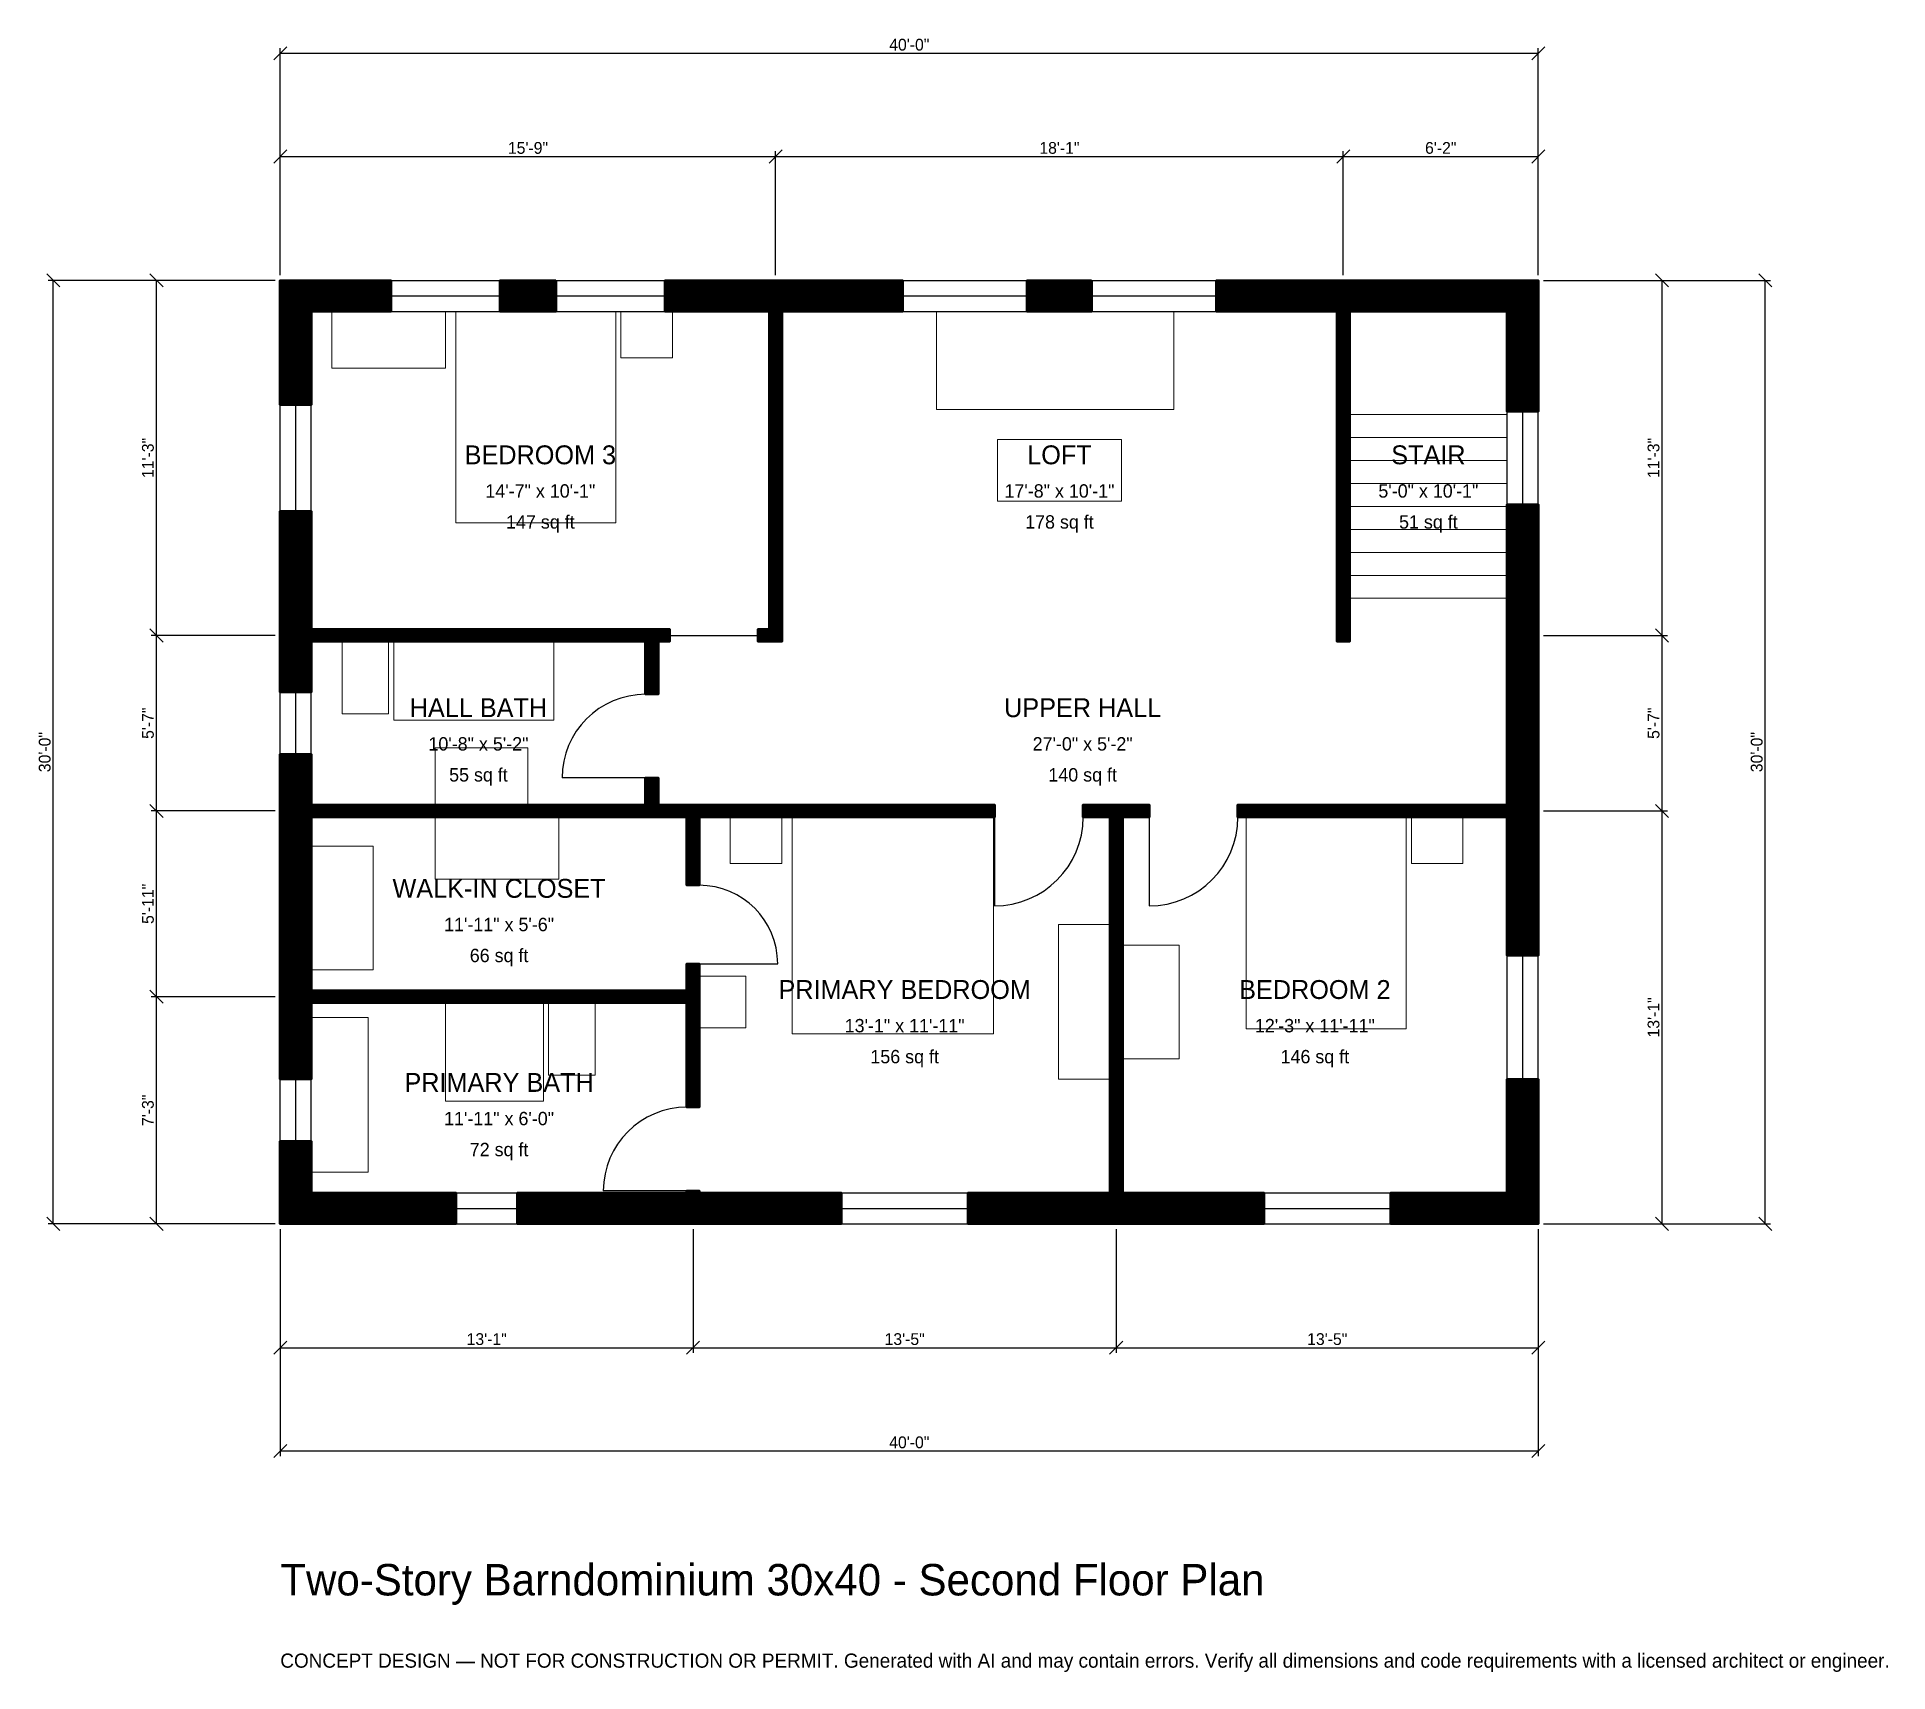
# Model space of a CAD drawing. Header units: inches. Extents: x -93 to 613, y -171 to 453.
import ezdxf
from ezdxf.enums import TextEntityAlignment as Align

# ---------------------------------------------------------------- set-up
doc = ezdxf.new("R2010")
doc.units = ezdxf.units.IN
doc.header["$MEASUREMENT"] = 0
for name, color, linetype, lineweight in [('A-ANNO-DIMS', 1, 'Continuous', 13), ('A-ANNO-TEXT', 7, 'Continuous', 18), ('A-AREA-IDEN', 7, 'Continuous', 18), ('A-DOOR', 2, 'Continuous', 25), ('A-FLOR-FIXT', 9, 'Continuous', 13), ('A-FLOR-STRS', 3, 'Continuous', 18), ('A-FURN', 9, 'Continuous', 13), ('A-GLAZ', 4, 'Continuous', 25), ('A-WALL', 7, 'Continuous', 50), ('A-WALL-PATT', 8, 'Continuous', 13)]:
    doc.layers.add(name, color=color, linetype=linetype, lineweight=lineweight)
doc.dimstyles.new('PLAN', dxfattribs={"dimtxt": 4.5, "dimasz": 3, "dimexe": 2, "dimexo": 2, "dimgap": 1, "dimtad": 1, "dimdec": 0, "dimlunit": 4, "dimtsz": 2.5, "dimcen": 2.5, "dimclrd": 1, "dimclre": 1, "dimazin": 3, "dimtfac": 1, "dimtmove": 0, "dimatfit": 3})

msp = doc.modelspace()

# ---------------------------------------------------------------- hatches: boundary and pattern name
at = {"layer": 'A-WALL-PATT'}
h = msp.add_hatch(dxfattribs=at)
h.set_pattern_fill('ANSI31', color=8, scale=0.8)
h.paths.add_polyline_path([(151.5748, 0), (90.5512, 0), (90.5512, 11.811), (151.5748, 11.811), (155.1181, 11.811), (155.1181, 12.5984), (159.8425, 12.5984), (159.8425, 11.811), (163.3858, 11.811), (213.9764, 11.811), (213.9764, 0), (163.3858, 0), (159.8425, 0), (159.8425, 0), (155.1181, 0), (155.1181, 0), (151.5748, 0)])
h.paths.add_polyline_path([(11.811, 0), (11.811, 0), (0, 0), (0, 0), (0, 0), (0, 11.811), (0, 11.811), (0, 31.4961), (11.811, 31.4961), (11.811, 11.811), (66.9291, 11.811), (66.9291, 0), (11.811, 0)])
h.paths.add_polyline_path([(0, 80.7087), (0, 84.252), (0, 84.252), (0, 88.9764), (0, 88.9764), (0, 92.5197), (0, 151.5748), (0, 155.1181), (0, 155.1181), (0, 159.8425), (0, 159.8425), (0, 163.3858), (0, 179.1339), (11.811, 179.1339), (11.811, 163.3858), (11.811, 159.8425), (139.3701, 159.8425), (139.3701, 170.0787), (144.0945, 170.0787), (144.0945, 159.8425), (155.1181, 159.8425), (159.8425, 159.8425), (272.4409, 159.8425), (272.4409, 155.1181), (159.8425, 155.1181), (159.8425, 129.1339), (155.1181, 129.1339), (155.1181, 155.1181), (144.0945, 155.1181), (139.3701, 155.1181), (11.811, 155.1181), (11.811, 151.5748), (11.811, 92.5197), (11.811, 88.9764), (155.1181, 88.9764), (155.1181, 99.2126), (159.8425, 99.2126), (159.8425, 88.9764), (159.8425, 84.252), (159.8425, 44.4882), (155.1181, 44.4882), (155.1181, 84.252), (11.811, 84.252), (11.811, 80.7087), (11.811, 55.1181), (0, 55.1181), (0, 80.7087)])
h.paths.add_polyline_path([(0, 218.5039), (0, 222.0472), (0, 222.0472), (0, 226.7717), (0, 226.7717), (0, 230.315), (0, 271.8504), (11.811, 271.8504), (11.811, 230.315), (11.811, 226.7717), (139.3701, 226.7717), (144.0945, 226.7717), (148.4252, 226.7717), (148.4252, 222.0472), (144.0945, 222.0472), (144.0945, 201.9685), (139.3701, 201.9685), (139.3701, 222.0472), (11.811, 222.0472), (11.811, 218.5039), (11.811, 202.7559), (0, 202.7559), (0, 218.5039)])
h.paths.add_polyline_path([(0, 348.0315), (0, 348.0315), (0, 359.8425), (0, 359.8425), (0, 359.8426), (11.811, 359.8426), (11.811, 359.8425), (42.126, 359.8425), (42.126, 348.0315), (11.811, 348.0315), (11.811, 312.4016), (0, 312.4016), (0, 348.0315)])
h.paths.add_polyline_path([(105.1181, 359.8425), (105.1181, 348.0315), (83.8583, 348.0315), (83.8583, 359.8425), (105.1181, 359.8425)])
h.paths.add_polyline_path([(183.0709, 359.8425), (186.6142, 359.8425), (186.6142, 359.8426), (191.3386, 359.8426), (191.3386, 359.8425), (194.8819, 359.8425), (237.336, 359.8425), (237.336, 348.0315), (194.8819, 348.0315), (191.3386, 348.0315), (191.3386, 226.7717), (191.3386, 222.0472), (186.6142, 222.0472), (182.2835, 222.0472), (182.2835, 226.7717), (186.6142, 226.7717), (186.6142, 348.0315), (183.0709, 348.0315), (146.8504, 348.0315), (146.8504, 359.8425), (183.0709, 359.8425)])
h.paths.add_polyline_path([(309.5144, 359.8425), (309.5144, 348.0315), (284.9738, 348.0315), (284.9738, 359.8425), (309.5144, 359.8425)])
h.paths.add_polyline_path([(399.6063, 359.8425), (403.1496, 359.8425), (403.1496, 359.8426), (407.874, 359.8426), (407.874, 359.8425), (411.4173, 359.8425), (468.1102, 359.8425), (468.1102, 359.8426), (479.9213, 359.8426), (479.9213, 359.8425), (479.9213, 359.8425), (479.9213, 348.0315), (479.9213, 348.0315), (479.9213, 309.8425), (468.1102, 309.8425), (468.1102, 348.0315), (411.4173, 348.0315), (407.874, 348.0315), (407.874, 222.0472), (403.1496, 222.0472), (403.1496, 348.0315), (399.6063, 348.0315), (357.1522, 348.0315), (357.1522, 359.8425), (399.6063, 359.8425)])
h.paths.add_polyline_path([(479.9213, 218.5039), (479.9213, 218.5039), (479.9213, 163.3858), (479.9213, 159.8425), (479.9213, 159.8425), (479.9213, 155.1181), (479.9213, 155.1181), (479.9213, 151.5748), (479.9213, 102.3622), (468.1102, 102.3622), (468.1102, 151.5748), (468.1102, 155.1181), (365.3543, 155.1181), (365.3543, 159.8425), (468.1102, 159.8425), (468.1102, 163.3858), (468.1102, 230.315), (468.1102, 230.315), (468.1102, 274.4094), (479.9213, 274.4094), (479.9213, 218.5039)])
h.paths.add_polyline_path([(479.9213, 11.811), (479.9213, 11.811), (479.9213, 0), (479.9213, 0), (479.9213, 0), (468.1102, 0), (468.1102, 0), (423.622, 0), (423.622, 11.811), (468.1102, 11.811), (468.1102, 55.1181), (479.9213, 55.1181), (479.9213, 11.811)])
h.paths.add_polyline_path([(324.8031, 0), (321.2598, 0), (321.2598, 0), (316.5354, 0), (316.5354, 0), (312.9921, 0), (262.4016, 0), (262.4016, 11.811), (312.9921, 11.811), (316.5354, 11.811), (316.5354, 155.1181), (306.2992, 155.1181), (306.2992, 159.8425), (316.5354, 159.8425), (321.2598, 159.8425), (331.4961, 159.8425), (331.4961, 155.1181), (321.2598, 155.1181), (321.2598, 11.811), (324.8031, 11.811), (375.1969, 11.811), (375.1969, 0), (324.8031, 0)])

# ---------------------------------------------------------------- linework, layer by layer
at = {"layer": 'A-DOOR'}
for p, q in [((148.4252, 224.4094), (182.2835, 224.4094)), ((139.3701, 170.0787), (107.4803, 170.0787)), ((272.4409, 155.1181), (272.4409, 121.2598)), ((331.4961, 155.1181), (331.4961, 121.2598)), ((159.8425, 99.2126), (189.7638, 99.2126)), ((155.1181, 12.5984), (123.2283, 12.5984))]:
    msp.add_line(p, q, dxfattribs=at)
for centre, radius, start, end in [((139.3701, 170.0787), 31.8898, 90, 180), ((272.4409, 155.1181), 33.8583, 270, 360), ((331.4961, 155.1181), 33.8583, 270, 360), ((159.8425, 99.2126), 29.9213, 0, 90), ((155.1181, 12.5984), 31.8898, 90, 180)]:
    msp.add_arc(centre, radius, start, end, dxfattribs=at)
at = {"layer": 'A-FLOR-FIXT'}
for points in [[(23.622, 194.4882), (41.3386, 194.4882), (41.3386, 222.0472), (23.622, 222.0472)], [(43.3071, 192.126), (104.3307, 192.126), (104.3307, 222.0472), (43.3071, 222.0472)], [(59.0551, 159.8425), (94.4882, 159.8425), (94.4882, 181.4961), (59.0551, 181.4961)], [(11.811, 19.685), (33.4646, 19.685), (33.4646, 78.7402), (11.811, 78.7402)], [(62.9921, 46.8504), (100.3937, 46.8504), (100.3937, 84.252), (62.9921, 84.252)], [(102.3622, 56.6929), (120.0787, 56.6929), (120.0787, 84.252), (102.3622, 84.252)]]:
    msp.add_lwpolyline(points, close=True, dxfattribs=at)
at = {"layer": 'A-FLOR-STRS'}
for p, q in [((407.874, 308.6614), (468.1102, 308.6614)), ((407.874, 299.9016), (468.1102, 299.9016)), ((407.874, 291.1417), (468.1102, 291.1417)), ((407.874, 282.3819), (468.1102, 282.3819)), ((407.874, 273.622), (468.1102, 273.622)), ((407.874, 264.8622), (468.1102, 264.8622)), ((407.874, 256.1024), (468.1102, 256.1024)), ((407.874, 247.3425), (468.1102, 247.3425)), ((407.874, 238.5827), (468.1102, 238.5827))]:
    msp.add_line(p, q, dxfattribs=at)
at = {"layer": 'A-FURN'}
for points in [[(19.685, 326.378), (62.9921, 326.378), (62.9921, 348.0315), (19.685, 348.0315)], [(66.9291, 267.3228), (127.9528, 267.3228), (127.9528, 348.0315), (66.9291, 348.0315)], [(129.9213, 330.315), (149.6063, 330.315), (149.6063, 348.0315), (129.9213, 348.0315)], [(250.3937, 310.6299), (340.9449, 310.6299), (340.9449, 348.0315), (250.3937, 348.0315)], [(273.622, 275.5906), (320.8661, 275.5906), (320.8661, 299.2126), (273.622, 299.2126)], [(59.0551, 131.4961), (106.2992, 131.4961), (106.2992, 155.1181), (59.0551, 155.1181)], [(171.6535, 137.4016), (191.3386, 137.4016), (191.3386, 155.1181), (171.6535, 155.1181)], [(195.2756, 72.4409), (272.0472, 72.4409), (272.0472, 155.1181), (195.2756, 155.1181)], [(368.5039, 74.4094), (429.5276, 74.4094), (429.5276, 155.1181), (368.5039, 155.1181)], [(431.4961, 137.4016), (451.1811, 137.4016), (451.1811, 155.1181), (431.4961, 155.1181)], [(11.811, 96.8504), (35.4331, 96.8504), (35.4331, 144.0945), (11.811, 144.0945)], [(296.8504, 55.1181), (316.5354, 55.1181), (316.5354, 114.1732), (296.8504, 114.1732)], [(321.2598, 62.9921), (342.9134, 62.9921), (342.9134, 106.2992), (321.2598, 106.2992)], [(159.8425, 74.8031), (177.5591, 74.8031), (177.5591, 94.4882), (159.8425, 94.4882)]]:
    msp.add_lwpolyline(points, close=True, dxfattribs=at)
at = {"layer": 'A-GLAZ'}
for p, q in [((42.126, 359.8425), (83.8583, 359.8425)), ((42.126, 353.937), (83.8583, 353.937)), ((105.1181, 359.8425), (146.8504, 359.8425)), ((105.1181, 353.937), (146.8504, 353.937)), ((237.336, 359.8425), (284.9738, 359.8425)), ((237.336, 353.937), (284.9738, 353.937)), ((309.5144, 359.8425), (357.1522, 359.8425)), ((309.5144, 353.937), (357.1522, 353.937)), ((42.126, 348.0315), (83.8583, 348.0315)), ((105.1181, 348.0315), (146.8504, 348.0315)), ((237.336, 348.0315), (284.9738, 348.0315)), ((309.5144, 348.0315), (357.1522, 348.0315)), ((0, 271.8504), (0, 312.4016)), ((5.9055, 271.8504), (5.9055, 312.4016)), ((11.811, 271.8504), (11.811, 312.4016)), ((468.1102, 274.4094), (468.1102, 309.8425)), ((474.0157, 274.4094), (474.0157, 309.8425)), ((479.9213, 274.4094), (479.9213, 309.8425)), ((0, 179.1339), (0, 202.7559)), ((5.9055, 179.1339), (5.9055, 202.7559)), ((11.811, 179.1339), (11.811, 202.7559)), ((468.1102, 55.1181), (468.1102, 102.3622)), ((474.0157, 55.1181), (474.0157, 102.3622)), ((479.9213, 55.1181), (479.9213, 102.3622)), ((0, 31.4961), (0, 55.1181)), ((5.9055, 31.4961), (5.9055, 55.1181)), ((11.811, 31.4961), (11.811, 55.1181)), ((66.9291, 11.811), (90.5512, 11.811)), ((213.9764, 11.811), (262.4016, 11.811)), ((375.1969, 11.811), (423.622, 11.811)), ((66.9291, 5.9055), (90.5512, 5.9055)), ((66.9291, 0), (90.5512, 0)), ((213.9764, 5.9055), (262.4016, 5.9055)), ((213.9764, 0), (262.4016, 0)), ((375.1969, 5.9055), (423.622, 5.9055)), ((375.1969, 0), (423.622, 0))]:
    msp.add_line(p, q, dxfattribs=at)
at = {"layer": 'A-WALL'}
for points in [[(0, 348.0315), (0, 348.0315), (0, 359.8425), (0, 359.8425), (0, 359.8426), (11.811, 359.8426), (11.811, 359.8425), (42.126, 359.8425), (42.126, 348.0315), (11.811, 348.0315), (11.811, 312.4016), (0, 312.4016), (0, 348.0315)], [(105.1181, 359.8425), (105.1181, 348.0315), (83.8583, 348.0315), (83.8583, 359.8425), (105.1181, 359.8425)], [(183.0709, 359.8425), (186.6142, 359.8425), (186.6142, 359.8426), (191.3386, 359.8426), (191.3386, 359.8425), (194.8819, 359.8425), (237.336, 359.8425), (237.336, 348.0315), (194.8819, 348.0315), (191.3386, 348.0315), (191.3386, 226.7717), (191.3386, 222.0472), (186.6142, 222.0472), (182.2835, 222.0472), (182.2835, 226.7717), (186.6142, 226.7717), (186.6142, 348.0315), (183.0709, 348.0315), (146.8504, 348.0315), (146.8504, 359.8425), (183.0709, 359.8425)], [(309.5144, 359.8425), (309.5144, 348.0315), (284.9738, 348.0315), (284.9738, 359.8425), (309.5144, 359.8425)], [(399.6063, 359.8425), (403.1496, 359.8425), (403.1496, 359.8426), (407.874, 359.8426), (407.874, 359.8425), (411.4173, 359.8425), (468.1102, 359.8425), (468.1102, 359.8426), (479.9213, 359.8426), (479.9213, 359.8425), (479.9213, 359.8425), (479.9213, 348.0315), (479.9213, 348.0315), (479.9213, 309.8425), (468.1102, 309.8425), (468.1102, 348.0315), (411.4173, 348.0315), (407.874, 348.0315), (407.874, 222.0472), (403.1496, 222.0472), (403.1496, 348.0315), (399.6063, 348.0315), (357.1522, 348.0315), (357.1522, 359.8425), (399.6063, 359.8425)], [(0, 218.5039), (0, 222.0472), (0, 222.0472), (0, 226.7717), (0, 226.7717), (0, 230.315), (0, 271.8504), (11.811, 271.8504), (11.811, 230.315), (11.811, 226.7717), (139.3701, 226.7717), (144.0945, 226.7717), (148.4252, 226.7717), (148.4252, 222.0472), (144.0945, 222.0472), (144.0945, 201.9685), (139.3701, 201.9685), (139.3701, 222.0472), (11.811, 222.0472), (11.811, 218.5039), (11.811, 202.7559), (0, 202.7559), (0, 218.5039)], [(479.9213, 218.5039), (479.9213, 218.5039), (479.9213, 163.3858), (479.9213, 159.8425), (479.9213, 159.8425), (479.9213, 155.1181), (479.9213, 155.1181), (479.9213, 151.5748), (479.9213, 102.3622), (468.1102, 102.3622), (468.1102, 151.5748), (468.1102, 155.1181), (365.3543, 155.1181), (365.3543, 159.8425), (468.1102, 159.8425), (468.1102, 163.3858), (468.1102, 230.315), (468.1102, 230.315), (468.1102, 274.4094), (479.9213, 274.4094), (479.9213, 218.5039)], [(0, 80.7087), (0, 84.252), (0, 84.252), (0, 88.9764), (0, 88.9764), (0, 92.5197), (0, 151.5748), (0, 155.1181), (0, 155.1181), (0, 159.8425), (0, 159.8425), (0, 163.3858), (0, 179.1339), (11.811, 179.1339), (11.811, 163.3858), (11.811, 159.8425), (139.3701, 159.8425), (139.3701, 170.0787), (144.0945, 170.0787), (144.0945, 159.8425), (155.1181, 159.8425), (159.8425, 159.8425), (272.4409, 159.8425), (272.4409, 155.1181), (159.8425, 155.1181), (159.8425, 129.1339), (155.1181, 129.1339), (155.1181, 155.1181), (144.0945, 155.1181), (139.3701, 155.1181), (11.811, 155.1181), (11.811, 151.5748), (11.811, 92.5197), (11.811, 88.9764), (155.1181, 88.9764), (155.1181, 99.2126), (159.8425, 99.2126), (159.8425, 88.9764), (159.8425, 84.252), (159.8425, 44.4882), (155.1181, 44.4882), (155.1181, 84.252), (11.811, 84.252), (11.811, 80.7087), (11.811, 55.1181), (0, 55.1181), (0, 80.7087)], [(324.8031, 0), (321.2598, 0), (321.2598, 0), (316.5354, 0), (316.5354, 0), (312.9921, 0), (262.4016, 0), (262.4016, 11.811), (312.9921, 11.811), (316.5354, 11.811), (316.5354, 155.1181), (306.2992, 155.1181), (306.2992, 159.8425), (316.5354, 159.8425), (321.2598, 159.8425), (331.4961, 159.8425), (331.4961, 155.1181), (321.2598, 155.1181), (321.2598, 11.811), (324.8031, 11.811), (375.1969, 11.811), (375.1969, 0), (324.8031, 0)], [(479.9213, 11.811), (479.9213, 11.811), (479.9213, 0), (479.9213, 0), (479.9213, 0), (468.1102, 0), (468.1102, 0), (423.622, 0), (423.622, 11.811), (468.1102, 11.811), (468.1102, 55.1181), (479.9213, 55.1181), (479.9213, 11.811)], [(11.811, 0), (11.811, 0), (0, 0), (0, 0), (0, 0), (0, 11.811), (0, 11.811), (0, 31.4961), (11.811, 31.4961), (11.811, 11.811), (66.9291, 11.811), (66.9291, 0), (11.811, 0)], [(151.5748, 0), (90.5512, 0), (90.5512, 11.811), (151.5748, 11.811), (155.1181, 11.811), (155.1181, 12.5984), (159.8425, 12.5984), (159.8425, 11.811), (163.3858, 11.811), (213.9764, 11.811), (213.9764, 0), (163.3858, 0), (159.8425, 0), (159.8425, 0), (155.1181, 0), (155.1181, 0), (151.5748, 0)]]:
    msp.add_lwpolyline(points, close=True, dxfattribs=at)

# ---------------------------------------------------------------- texts
at = {"layer": 'A-ANNO-TEXT'}
for s, height, p in [('Two-Story Barndominium 30x40 - Second Floor Plan', 12, (0, -141.7323)), ('CONCEPT DESIGN — NOT FOR CONSTRUCTION OR PERMIT. Generated with AI and may contain errors. Verify all dimensions and code requirements with a licensed architect or engineer.', 5.4, (0, -169.2913))]:
    msp.add_text(s, height=height, dxfattribs=at).set_placement(p)
at = {"layer": 'A-AREA-IDEN'}
for s, height, p in [('BEDROOM 3', 7.2, (99.2126, 293.3071)), ('LOFT', 7.2, (297.2441, 293.3071)), ('STAIR', 7.2, (437.9921, 293.3071)), ('14\'-7" x 10\'-1"', 5.1, (99.2126, 279.5276)), ('17\'-8" x 10\'-1"', 5.1, (297.2441, 279.5276)), ('5\'-0" x 10\'-1"', 5.1, (437.9921, 279.5276)), ('147 sq ft', 5.1, (99.2126, 267.7165)), ('178 sq ft', 5.1, (297.2441, 267.7165)), ('51 sq ft', 5.1, (437.9921, 267.7165)), ('HALL BATH', 7.2, (75.5906, 196.8504)), ('UPPER HALL', 7.2, (306.1024, 196.8504)), ('10\'-8" x 5\'-2"', 5.1, (75.5906, 183.0709)), ('27\'-0" x 5\'-2"', 5.1, (306.1024, 183.0709)), ('55 sq ft', 5.1, (75.5906, 171.2598)), ('140 sq ft', 5.1, (306.1024, 171.2598)), ('WALK-IN CLOSET', 7.2, (83.4646, 127.9528)), ('11\'-11" x 5\'-6"', 5.1, (83.4646, 114.1732)), ('66 sq ft', 5.1, (83.4646, 102.3622)), ('PRIMARY BEDROOM', 7.2, (238.189, 89.3701)), ('BEDROOM 2', 7.2, (394.685, 89.3701)), ('13\'-1" x 11\'-11"', 5.1, (238.189, 75.5906)), ('12\'-3" x 11\'-11"', 5.1, (394.685, 75.5906)), ('156 sq ft', 5.1, (238.189, 63.7795)), ('146 sq ft', 5.1, (394.685, 63.7795)), ('PRIMARY BATH', 7.2, (83.4646, 53.937)), ('11\'-11" x 6\'-0"', 5.1, (83.4646, 40.1575)), ('72 sq ft', 5.1, (83.4646, 28.3465))]:
    msp.add_text(s, height=height, dxfattribs=at).set_placement(p, align=Align.MIDDLE_CENTER)

# ---------------------------------------------------------------- dimensions: what is measured, and where the dimension line sits
at = {"layer": 'A-ANNO-DIMS'}
for base, p1, p2, text in [((0, 446.4567), (0, 359.8425), (479.9213, 359.8425), '40\'-0"'), ((0, 407.0866), (0, 359.8425), (188.9764, 359.8425), '15\'-9"'), ((188.9764, 407.0866), (188.9764, 359.8425), (405.5118, 359.8425), '18\'-1"'), ((405.5118, 407.0866), (405.5118, 359.8425), (479.9213, 359.8425), '6\'-2"'), ((0, -47.2441), (0, 0), (157.4803, 0), '13\'-1"'), ((0, -86.6142), (0, 0), (479.9213, 0), '40\'-0"'), ((157.4803, -47.2441), (157.4803, 0), (318.8976, 0), '13\'-5"'), ((318.8976, -47.2441), (318.8976, 0), (479.9213, 0), '13\'-5"')]:
    msp.add_linear_dim(base=base, p1=p1, p2=p2, text=text, dimstyle='PLAN', dxfattribs=at).render()
for base, p1, p2, text in [((-86.6142, 0), (0, 0), (0, 359.8425), '30\'-0"'), ((-47.2441, 224.4094), (0, 224.4094), (0, 359.8425), '11\'-3"'), ((527.1654, 224.4094), (479.9213, 224.4094), (479.9213, 359.8425), '11\'-3"'), ((566.5354, 0), (479.9213, 0), (479.9213, 359.8425), '30\'-0"'), ((-47.2441, 157.4803), (0, 157.4803), (0, 224.4094), '5\'-7"'), ((527.1654, 157.4803), (479.9213, 157.4803), (479.9213, 224.4094), '5\'-7"'), ((-47.2441, 86.6142), (0, 86.6142), (0, 157.4803), '5\'-11"'), ((527.1654, 0), (479.9213, 0), (479.9213, 157.4803), '13\'-1"'), ((-47.2441, 0), (0, 0), (0, 86.6142), '7\'-3"')]:
    msp.add_linear_dim(base=base, p1=p1, p2=p2, angle=90, text=text, dimstyle='PLAN', dxfattribs=at).render()

doc.saveas('drawing.dxf')
